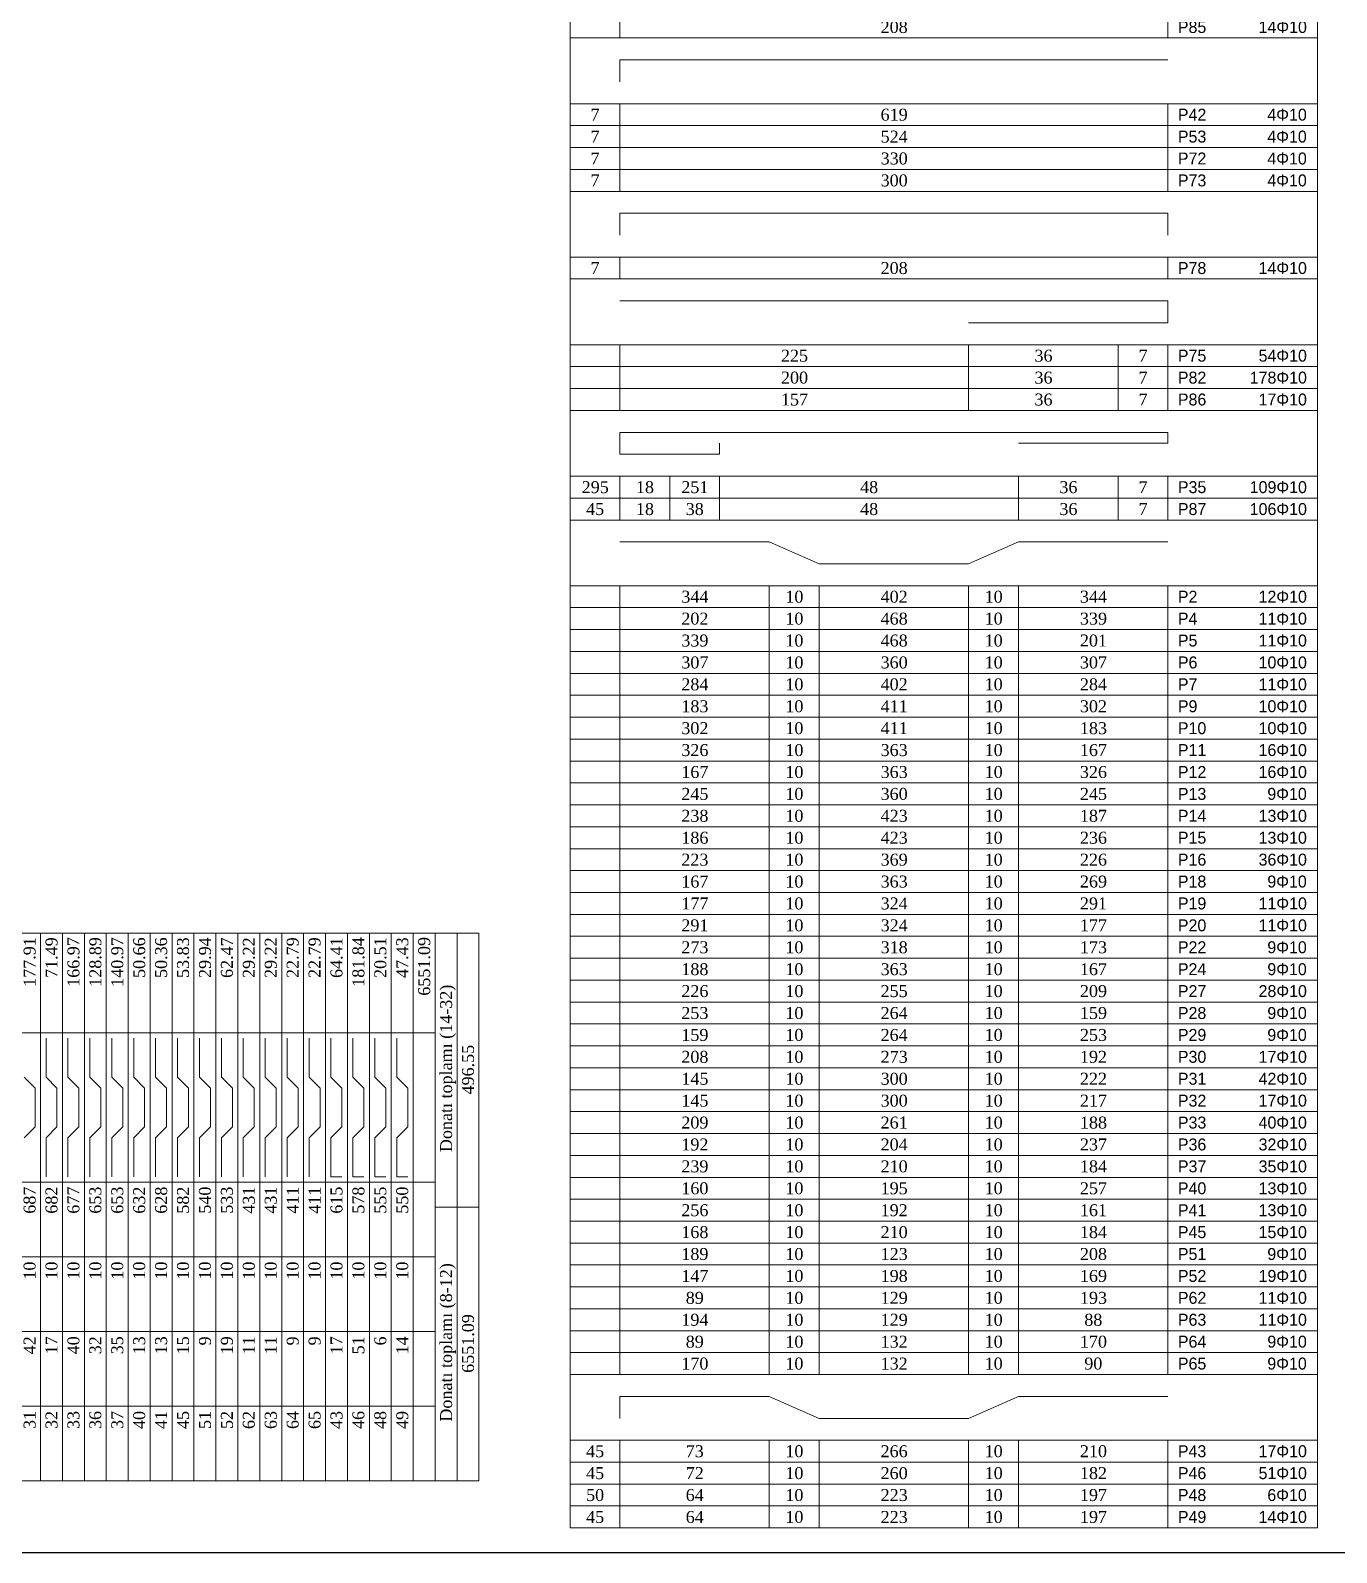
# Model space of a CAD drawing. Header units: millimetres. Extents: x 2232 to 85269, y -3593 to 5869.
# Drawn here: x 64351 to 65662, y 1369 to 2897 of the extents above; entities that cross this region are included whole.
import ezdxf

# ---------------------------------------------------------------- set-up
doc = ezdxf.new("R2010")
doc.units = ezdxf.units.MM
doc.layers.add('Donatı Metraj Tablosu', color=7, linetype='Continuous')
doc.layers.add('Standart', color=7, linetype='Continuous')
doc.styles.add('symbol_1_18', font='symbol.ttf', dxfattribs={"height": 0.2})
doc.styles.add('times new roman_1_18', font='times.ttf', dxfattribs={"height": 0.2})

# ---------------------------------------------------------------- blocks, each defined once
blk = doc.blocks.new('IDE612Entity6491')
at = {"layer": 'Donatı Metraj Tablosu', "color": 1, "linetype": 'Continuous', "lineweight": 5}
for points in [[(3938, 1638), (3938, -628)], [(4013, 1638), (4013, -584)], [(4088, 1638), (4088, -584)], [(4163, 1638), (4163, -584)], [(4238, 1638), (4238, -584)], [(4388, 1638), (4388, -584)], [(4488, 1638), (4488, -628)], [(4282.5, -171.5), (4293.5, -182.5)], [(4293.5, -182.5), (4332.5, -182.5)], [(4332.5, -182.5), (4343.5, -171.5)], [(3938, -188), (4488, -188)], [(4243.5, -193.5), (4282.5, -193.5)], [(4282.5, -193.5), (4293.5, -204.5)], [(4332.5, -204.5), (4343.5, -193.5)], [(4343.5, -193.5), (4382.5, -193.5)], [(3938, -210), (4488, -210)], [(4293.5, -204.5), (4332.5, -204.5)], [(4243.5, -215.5), (4282.5, -215.5)], [(4282.5, -215.5), (4293.5, -226.5)], [(4293.5, -226.5), (4332.5, -226.5)], [(4332.5, -226.5), (4343.5, -215.5)], [(4343.5, -215.5), (4382.5, -215.5)], [(3938, -232), (4488, -232)], [(4243.5, -237.5), (4282.5, -237.5)], [(4282.5, -237.5), (4293.5, -248.5)], [(4332.5, -248.5), (4343.5, -237.5)], [(4343.5, -237.5), (4382.5, -237.5)], [(3938, -254), (4488, -254)], [(4243.5, -259.5), (4282.5, -259.5)], [(4282.5, -259.5), (4293.5, -270.5)], [(4293.5, -248.5), (4332.5, -248.5)], [(4332.5, -270.5), (4343.5, -259.5)], [(4343.5, -259.5), (4382.5, -259.5)], [(4293.5, -270.5), (4332.5, -270.5)], [(3938, -276), (4488, -276)], [(4243.5, -281.5), (4282.5, -281.5)], [(4282.5, -281.5), (4293.5, -292.5)], [(4332.5, -292.5), (4343.5, -281.5)], [(4343.5, -281.5), (4382.5, -281.5)], [(3938, -298), (4488, -298)], [(4243.5, -303.5), (4282.5, -303.5)], [(4282.5, -303.5), (4293.5, -314.5)], [(4293.5, -292.5), (4332.5, -292.5)], [(4332.5, -314.5), (4343.5, -303.5)], [(4343.5, -303.5), (4382.5, -303.5)], [(3938, -320), (4488, -320)], [(4293.5, -314.5), (4332.5, -314.5)], [(4243.5, -325.5), (4282.5, -325.5)], [(4282.5, -325.5), (4293.5, -336.5)], [(4332.5, -336.5), (4343.5, -325.5)], [(4343.5, -325.5), (4382.5, -325.5)], [(3938, -342), (4488, -342)], [(4243.5, -347.5), (4282.5, -347.5)], [(4282.5, -347.5), (4293.5, -358.5)], [(4293.5, -336.5), (4332.5, -336.5)], [(4332.5, -358.5), (4343.5, -347.5)], [(4343.5, -347.5), (4382.5, -347.5)], [(3938, -364), (4488, -364)], [(4293.5, -358.5), (4332.5, -358.5)], [(4243.5, -369.5), (4282.5, -369.5)], [(4282.5, -369.5), (4293.5, -380.5)], [(4293.5, -380.5), (4332.5, -380.5)], [(4332.5, -380.5), (4343.5, -369.5)], [(4343.5, -369.5), (4382.5, -369.5)], [(3938, -386), (4488, -386)], [(4243.5, -391.5), (4282.5, -391.5)], [(4282.5, -391.5), (4293.5, -402.5)], [(4332.5, -402.5), (4343.5, -391.5)], [(4343.5, -391.5), (4382.5, -391.5)], [(3938, -408), (4488, -408)], [(4293.5, -402.5), (4332.5, -402.5)], [(4243.5, -413.5), (4282.5, -413.5)], [(4282.5, -413.5), (4293.5, -424.5)], [(4293.5, -424.5), (4332.5, -424.5)], [(4332.5, -424.5), (4343.5, -413.5)], [(4343.5, -413.5), (4382.5, -413.5)], [(3938, -430), (4488, -430)], [(4243.5, -435.5), (4282.5, -435.5)], [(4282.5, -435.5), (4293.5, -446.5)], [(4332.5, -446.5), (4343.5, -435.5)], [(4343.5, -435.5), (4382.5, -435.5)], [(3938, -452), (4488, -452)], [(4243.5, -457.5), (4282.5, -457.5)], [(4282.5, -457.5), (4293.5, -468.5)], [(4293.5, -446.5), (4332.5, -446.5)], [(4332.5, -468.5), (4343.5, -457.5)], [(4343.5, -457.5), (4382.5, -457.5)], [(4293.5, -468.5), (4332.5, -468.5)], [(3938, -474), (4488, -474)], [(4243.5, -479.5), (4282.5, -479.5)], [(4243.5, -479.5), (4243.5, -490.5)], [(4282.5, -479.5), (4293.5, -490.5)], [(4332.5, -490.5), (4343.5, -479.5)], [(4343.5, -479.5), (4382.5, -479.5)], [(3938, -496), (4488, -496)], [(4243.5, -501.5), (4282.5, -501.5)], [(4243.5, -501.5), (4243.5, -512.5)], [(4282.5, -501.5), (4293.5, -512.5)], [(4293.5, -490.5), (4332.5, -490.5)], [(4332.5, -512.5), (4343.5, -501.5)], [(4343.5, -501.5), (4382.5, -501.5)], [(3938, -518), (4488, -518)], [(4293.5, -512.5), (4332.5, -512.5)], [(4243.5, -523.5), (4282.5, -523.5)], [(4243.5, -523.5), (4243.5, -534.5)], [(4282.5, -523.5), (4293.5, -534.5)], [(4293.5, -534.5), (4332.5, -534.5)], [(4332.5, -534.5), (4343.5, -523.5)], [(4343.5, -523.5), (4382.5, -523.5)], [(3938, -540), (4488, -540)], [(4243.5, -545.5), (4282.5, -545.5)], [(4243.5, -545.5), (4243.5, -556.5)], [(4282.5, -545.5), (4293.5, -556.5)], [(4332.5, -556.5), (4343.5, -545.5)], [(4343.5, -545.5), (4382.5, -545.5)], [(3938, -562), (4488, -562)], [(4293.5, -556.5), (4332.5, -556.5)], [(3938, -584), (4488, -584)], [(4213, -584), (4213, -628)], [(3938, -606), (4488, -606)], [(3938, -628), (4488, -628)]]:
    blk.add_lwpolyline(points, dxfattribs=at)
at = {"layer": 'Donatı Metraj Tablosu', "color": 1, "linetype": 'Continuous', "lineweight": 5, "style": 'times new roman_1_18'}
for s, p in [('31', (3990.2, -183)), ('42', (4065.2, -183)), ('10', (4140.2, -183)), ('687', (4206.4, -183)), ('177.91', (4434.2, -183)), ('32', (3990.2, -205)), ('17', (4065.2, -205)), ('10', (4140.2, -205)), ('682', (4206.4, -205)), ('71.49', (4443.1, -205)), ('33', (3990.2, -227)), ('40', (4065.2, -227)), ('10', (4140.2, -227)), ('677', (4206.4, -227)), ('166.97', (4434.2, -227)), ('36', (3990.2, -249)), ('32', (4065.2, -249)), ('10', (4140.2, -249)), ('653', (4206.4, -249)), ('128.89', (4434.2, -249)), ('37', (3990.2, -271)), ('35', (4065.2, -271)), ('10', (4140.2, -271)), ('653', (4206.4, -271)), ('140.97', (4434.2, -271)), ('40', (3990.2, -293)), ('13', (4065.2, -293)), ('10', (4140.2, -293)), ('632', (4206.4, -293)), ('50.66', (4443.1, -293)), ('41', (3990.2, -315)), ('13', (4065.2, -315)), ('10', (4140.2, -315)), ('628', (4206.4, -315)), ('50.36', (4443.1, -315)), ('45', (3990.2, -337)), ('15', (4065.2, -337)), ('10', (4140.2, -337)), ('582', (4206.4, -337)), ('53.83', (4443.1, -337)), ('51', (3990.2, -359)), ('9', (4074.1, -359)), ('10', (4140.2, -359)), ('540', (4206.4, -359)), ('29.94', (4443.1, -359)), ('52', (3990.2, -381)), ('19', (4065.2, -381)), ('10', (4140.2, -381)), ('533', (4206.4, -381)), ('62.47', (4443.1, -381)), ('62', (3990.2, -403)), ('11', (4065.2, -403)), ('10', (4140.2, -403)), ('431', (4206.4, -403)), ('29.22', (4443.1, -403)), ('63', (3990.2, -425)), ('11', (4065.2, -425)), ('10', (4140.2, -425)), ('431', (4206.4, -425)), ('29.22', (4443.1, -425)), ('64', (3990.2, -447)), ('9', (4074.1, -447)), ('10', (4140.2, -447)), ('411', (4206.4, -447)), ('22.79', (4443.1, -447)), ('65', (3990.2, -469)), ('9', (4074.1, -469)), ('10', (4140.2, -469)), ('411', (4206.4, -469)), ('22.79', (4443.1, -469)), ('43', (3990.2, -491)), ('17', (4065.2, -491)), ('10', (4140.2, -491)), ('615', (4206.4, -491)), ('64.41', (4443.1, -491)), ('46', (3990.2, -513)), ('51', (4065.2, -513)), ('10', (4140.2, -513)), ('578', (4206.4, -513)), ('181.84', (4434.2, -513)), ('48', (3990.2, -535)), ('6', (4074.1, -535)), ('10', (4140.2, -535)), ('555', (4206.4, -535)), ('20.51', (4443.1, -535)), ('49', (3990.2, -557)), ('14', (4065.2, -557)), ('10', (4140.2, -557)), ('550', (4206.4, -557)), ('47.43', (4443.1, -557)), ('6551.09', (4425.3, -579)), ('Donatı toplamı (8-12)', (3997.6, -601)), ('Donatı toplamı (14-32)', (4268.2, -601)), ('6551.09', (4046.6, -623)), ('496.55', (4326.1, -623))]:
    blk.add_text(s, height=12, dxfattribs=at).set_placement(p)
blk = doc.blocks.new('IDE612Entity6492')
at = {"layer": 'Donatı Metraj Tablosu', "color": 1, "linetype": 'Continuous', "lineweight": 5}
for points in [[(4538, 1704), (4538, 868)], [(5288, 1704), (5288, 868)], [(4588, 1638), (4588, 868)], [(5138, 1638), (5138, 868)], [(4538, 868), (5288, 868)], [(4538, 868), (5288, 868)], [(4538, 868), (4538, 714)], [(5288, 868), (5288, 714)], [(4588, 846), (5138, 846)], [(4588, 846), (4588, 824)], [(4538, 802), (5288, 802)], [(4588, 802), (4588, 714)], [(5138, 802), (5138, 714)], [(4538, 780), (5288, 780)], [(4538, 758), (5288, 758)], [(4538, 736), (5288, 736)], [(4538, 714), (5288, 714)], [(4538, 714), (5288, 714)], [(4538, 714), (4538, 626)], [(5288, 714), (5288, 626)], [(4588, 692), (5138, 692)], [(4588, 692), (4588, 670)], [(5138, 692), (5138, 670)], [(4538, 648), (5288, 648)], [(4588, 648), (4588, 626)], [(5138, 648), (5138, 626)], [(4538, 626), (5288, 626)], [(4538, 626), (5288, 626)], [(4538, 626), (4538, 494)], [(5288, 626), (5288, 494)], [(4588, 604), (5138, 604)], [(5138, 604), (5138, 582)], [(5138, 582), (4938, 582)], [(4538, 560), (5288, 560)], [(4588, 560), (4588, 494)], [(4938, 560), (4938, 494)], [(5088, 560), (5088, 494)], [(5138, 560), (5138, 494)], [(4538, 538), (5288, 538)], [(4538, 516), (5288, 516)], [(4538, 494), (5288, 494)], [(4538, 494), (5288, 494)], [(4538, 494), (4538, 384)], [(5288, 494), (5288, 384)], [(4588, 472), (5138, 472)], [(4588, 472), (4588, 450)], [(4688, 450), (4688, 461)], [(5138, 461), (4988, 461)], [(5138, 472), (5138, 461)], [(4588, 450), (4688, 450)], [(4538, 428), (5288, 428)], [(4588, 428), (4588, 384)], [(4638, 428), (4638, 384)], [(4688, 428), (4688, 384)], [(4988, 428), (4988, 384)], [(5088, 428), (5088, 384)], [(5138, 428), (5138, 384)], [(4538, 406), (5288, 406)], [(4538, 384), (5288, 384)], [(4538, 384), (5288, 384)], [(4538, 384), (4538, -474)], [(5288, 384), (5288, -474)], [(4588, 362), (4738, 362)], [(4738, 362), (4788, 340)], [(4938, 340), (4988, 362)], [(4988, 362), (5138, 362)], [(4788, 340), (4938, 340)], [(4538, 318), (5288, 318)], [(4588, 318), (4588, -474)], [(4738, 318), (4738, -474)], [(4788, 318), (4788, -474)], [(4938, 318), (4938, -474)], [(4988, 318), (4988, -474)], [(5138, 318), (5138, -474)], [(4538, 296), (5288, 296)], [(4538, 274), (5288, 274)], [(4538, 252), (5288, 252)], [(4538, 230), (5288, 230)], [(4538, 208), (5288, 208)], [(4538, 186), (5288, 186)], [(4538, 164), (5288, 164)], [(4538, 142), (5288, 142)], [(4538, 120), (5288, 120)], [(4538, 98), (5288, 98)], [(4538, 76), (5288, 76)], [(4538, 54), (5288, 54)], [(4538, 32), (5288, 32)], [(4538, 10), (5288, 10)], [(4538, -12), (5288, -12)], [(4538, -34), (5288, -34)], [(4538, -56), (5288, -56)], [(4538, -78), (5288, -78)], [(4538, -100), (5288, -100)], [(4538, -122), (5288, -122)], [(4538, -144), (5288, -144)], [(4538, -166), (5288, -166)], [(4538, -188), (5288, -188)], [(4538, -210), (5288, -210)], [(4538, -232), (5288, -232)], [(4538, -254), (5288, -254)], [(4538, -276), (5288, -276)], [(4538, -298), (5288, -298)], [(4538, -320), (5288, -320)], [(4538, -342), (5288, -342)], [(4538, -364), (5288, -364)], [(4538, -386), (5288, -386)], [(4538, -408), (5288, -408)], [(4538, -430), (5288, -430)], [(4538, -452), (5288, -452)], [(4538, -474), (5288, -474)], [(4538, -474), (5288, -474)], [(4538, -474), (4538, -628)], [(5288, -474), (5288, -628)], [(4588, -496), (4588, -518)], [(4588, -496), (4738, -496)], [(4738, -496), (4788, -518)], [(4938, -518), (4988, -496)], [(4988, -496), (5138, -496)], [(4788, -518), (4938, -518)], [(4538, -540), (5288, -540)], [(4588, -540), (4588, -628)], [(4738, -540), (4738, -628)], [(4788, -540), (4788, -628)], [(4938, -540), (4938, -628)], [(4988, -540), (4988, -628)], [(5138, -540), (5138, -628)], [(4538, -562), (5288, -562)], [(4538, -584), (5288, -584)], [(4538, -606), (5288, -606)], [(4538, -628), (5288, -628)]]:
    blk.add_lwpolyline(points, dxfattribs=at)
for s, style, p in [('208', 'times new roman_1_18', (4849.7, 873)), ('R85', 'symbol_1_18', (5148, 873)), ('14F10', 'symbol_1_18', (5229, 873)), ('7', 'times new roman_1_18', (4558.6, 785)), ('619', 'times new roman_1_18', (4849.7, 785)), ('R42', 'symbol_1_18', (5148, 785)), ('4F10', 'symbol_1_18', (5237.8, 785)), ('7', 'times new roman_1_18', (4558.6, 763)), ('524', 'times new roman_1_18', (4849.7, 763)), ('R53', 'symbol_1_18', (5148, 763)), ('4F10', 'symbol_1_18', (5237.8, 763)), ('7', 'times new roman_1_18', (4558.6, 741)), ('330', 'times new roman_1_18', (4849.7, 741)), ('R72', 'symbol_1_18', (5148, 741)), ('4F10', 'symbol_1_18', (5237.8, 741)), ('7', 'times new roman_1_18', (4558.6, 719)), ('300', 'times new roman_1_18', (4849.7, 719)), ('R73', 'symbol_1_18', (5148, 719)), ('4F10', 'symbol_1_18', (5237.8, 719)), ('7', 'times new roman_1_18', (4558.6, 631)), ('208', 'times new roman_1_18', (4849.7, 631)), ('R78', 'symbol_1_18', (5148, 631)), ('14F10', 'symbol_1_18', (5229, 631)), ('225', 'times new roman_1_18', (4749.7, 543)), ('36', 'times new roman_1_18', (5004.1, 543)), ('7', 'times new roman_1_18', (5108.6, 543)), ('R75', 'symbol_1_18', (5148, 543)), ('54F10', 'symbol_1_18', (5229, 543)), ('200', 'times new roman_1_18', (4749.7, 521)), ('36', 'times new roman_1_18', (5004.1, 521)), ('7', 'times new roman_1_18', (5108.6, 521)), ('R82', 'symbol_1_18', (5148, 521)), ('178F10', 'symbol_1_18', (5220.1, 521)), ('157', 'times new roman_1_18', (4749.7, 499)), ('36', 'times new roman_1_18', (5004.1, 499)), ('7', 'times new roman_1_18', (5108.6, 499)), ('R86', 'symbol_1_18', (5148, 499)), ('17F10', 'symbol_1_18', (5229, 499)), ('295', 'times new roman_1_18', (4549.7, 411)), ('18', 'times new roman_1_18', (4604.1, 411)), ('251', 'times new roman_1_18', (4649.7, 411)), ('48', 'times new roman_1_18', (4829.1, 411)), ('36', 'times new roman_1_18', (5029.1, 411)), ('7', 'times new roman_1_18', (5108.6, 411)), ('R35', 'symbol_1_18', (5148, 411)), ('109F10', 'symbol_1_18', (5220.1, 411)), ('45', 'times new roman_1_18', (4554.1, 389)), ('18', 'times new roman_1_18', (4604.1, 389)), ('38', 'times new roman_1_18', (4654.1, 389)), ('48', 'times new roman_1_18', (4829.1, 389)), ('36', 'times new roman_1_18', (5029.1, 389)), ('7', 'times new roman_1_18', (5108.6, 389)), ('R87', 'symbol_1_18', (5148, 389)), ('106F10', 'symbol_1_18', (5220.1, 389)), ('344', 'times new roman_1_18', (4649.7, 301)), ('10', 'times new roman_1_18', (4754.1, 301)), ('402', 'times new roman_1_18', (4849.7, 301)), ('10', 'times new roman_1_18', (4954.1, 301)), ('344', 'times new roman_1_18', (5049.7, 301)), ('R2', 'symbol_1_18', (5148, 301)), ('12F10', 'symbol_1_18', (5229, 301)), ('202', 'times new roman_1_18', (4649.7, 279)), ('10', 'times new roman_1_18', (4754.1, 279)), ('468', 'times new roman_1_18', (4849.7, 279)), ('10', 'times new roman_1_18', (4954.1, 279)), ('339', 'times new roman_1_18', (5049.7, 279)), ('R4', 'symbol_1_18', (5148, 279)), ('11F10', 'symbol_1_18', (5229, 279)), ('339', 'times new roman_1_18', (4649.7, 257)), ('10', 'times new roman_1_18', (4754.1, 257)), ('468', 'times new roman_1_18', (4849.7, 257)), ('10', 'times new roman_1_18', (4954.1, 257)), ('201', 'times new roman_1_18', (5049.7, 257)), ('R5', 'symbol_1_18', (5148, 257)), ('11F10', 'symbol_1_18', (5229, 257)), ('307', 'times new roman_1_18', (4649.7, 235)), ('10', 'times new roman_1_18', (4754.1, 235)), ('360', 'times new roman_1_18', (4849.7, 235)), ('10', 'times new roman_1_18', (4954.1, 235)), ('307', 'times new roman_1_18', (5049.7, 235)), ('R6', 'symbol_1_18', (5148, 235)), ('10F10', 'symbol_1_18', (5229, 235)), ('284', 'times new roman_1_18', (4649.7, 213)), ('10', 'times new roman_1_18', (4754.1, 213)), ('402', 'times new roman_1_18', (4849.7, 213)), ('10', 'times new roman_1_18', (4954.1, 213)), ('284', 'times new roman_1_18', (5049.7, 213)), ('R7', 'symbol_1_18', (5148, 213)), ('11F10', 'symbol_1_18', (5229, 213)), ('183', 'times new roman_1_18', (4649.7, 191)), ('10', 'times new roman_1_18', (4754.1, 191)), ('411', 'times new roman_1_18', (4849.7, 191)), ('10', 'times new roman_1_18', (4954.1, 191)), ('302', 'times new roman_1_18', (5049.7, 191)), ('R9', 'symbol_1_18', (5148, 191)), ('10F10', 'symbol_1_18', (5229, 191)), ('302', 'times new roman_1_18', (4649.7, 169)), ('10', 'times new roman_1_18', (4754.1, 169)), ('411', 'times new roman_1_18', (4849.7, 169)), ('10', 'times new roman_1_18', (4954.1, 169)), ('183', 'times new roman_1_18', (5049.7, 169)), ('R10', 'symbol_1_18', (5148, 169)), ('10F10', 'symbol_1_18', (5229, 169)), ('326', 'times new roman_1_18', (4649.7, 147)), ('10', 'times new roman_1_18', (4754.1, 147)), ('363', 'times new roman_1_18', (4849.7, 147)), ('10', 'times new roman_1_18', (4954.1, 147)), ('167', 'times new roman_1_18', (5049.7, 147)), ('R11', 'symbol_1_18', (5148, 147)), ('16F10', 'symbol_1_18', (5229, 147)), ('167', 'times new roman_1_18', (4649.7, 125)), ('10', 'times new roman_1_18', (4754.1, 125)), ('363', 'times new roman_1_18', (4849.7, 125)), ('10', 'times new roman_1_18', (4954.1, 125)), ('326', 'times new roman_1_18', (5049.7, 125)), ('R12', 'symbol_1_18', (5148, 125)), ('16F10', 'symbol_1_18', (5229, 125)), ('245', 'times new roman_1_18', (4649.7, 103)), ('10', 'times new roman_1_18', (4754.1, 103)), ('360', 'times new roman_1_18', (4849.7, 103)), ('10', 'times new roman_1_18', (4954.1, 103)), ('245', 'times new roman_1_18', (5049.7, 103)), ('R13', 'symbol_1_18', (5148, 103)), ('9F10', 'symbol_1_18', (5237.8, 103)), ('238', 'times new roman_1_18', (4649.7, 81)), ('10', 'times new roman_1_18', (4754.1, 81)), ('423', 'times new roman_1_18', (4849.7, 81)), ('10', 'times new roman_1_18', (4954.1, 81)), ('187', 'times new roman_1_18', (5049.7, 81)), ('R14', 'symbol_1_18', (5148, 81)), ('13F10', 'symbol_1_18', (5229, 81)), ('186', 'times new roman_1_18', (4649.7, 59)), ('10', 'times new roman_1_18', (4754.1, 59)), ('423', 'times new roman_1_18', (4849.7, 59)), ('10', 'times new roman_1_18', (4954.1, 59)), ('236', 'times new roman_1_18', (5049.7, 59)), ('R15', 'symbol_1_18', (5148, 59)), ('13F10', 'symbol_1_18', (5229, 59)), ('223', 'times new roman_1_18', (4649.7, 37)), ('10', 'times new roman_1_18', (4754.1, 37)), ('369', 'times new roman_1_18', (4849.7, 37)), ('10', 'times new roman_1_18', (4954.1, 37)), ('226', 'times new roman_1_18', (5049.7, 37)), ('R16', 'symbol_1_18', (5148, 37)), ('36F10', 'symbol_1_18', (5229, 37)), ('167', 'times new roman_1_18', (4649.7, 15)), ('10', 'times new roman_1_18', (4754.1, 15)), ('363', 'times new roman_1_18', (4849.7, 15)), ('10', 'times new roman_1_18', (4954.1, 15)), ('269', 'times new roman_1_18', (5049.7, 15)), ('R18', 'symbol_1_18', (5148, 15)), ('9F10', 'symbol_1_18', (5237.8, 15)), ('177', 'times new roman_1_18', (4649.7, -7)), ('10', 'times new roman_1_18', (4754.1, -7)), ('324', 'times new roman_1_18', (4849.7, -7)), ('10', 'times new roman_1_18', (4954.1, -7)), ('291', 'times new roman_1_18', (5049.7, -7)), ('R19', 'symbol_1_18', (5148, -7)), ('11F10', 'symbol_1_18', (5229, -7)), ('291', 'times new roman_1_18', (4649.7, -29)), ('10', 'times new roman_1_18', (4754.1, -29)), ('324', 'times new roman_1_18', (4849.7, -29)), ('10', 'times new roman_1_18', (4954.1, -29)), ('177', 'times new roman_1_18', (5049.7, -29)), ('R20', 'symbol_1_18', (5148, -29)), ('11F10', 'symbol_1_18', (5229, -29)), ('273', 'times new roman_1_18', (4649.7, -51)), ('10', 'times new roman_1_18', (4754.1, -51)), ('318', 'times new roman_1_18', (4849.7, -51)), ('10', 'times new roman_1_18', (4954.1, -51)), ('173', 'times new roman_1_18', (5049.7, -51)), ('R22', 'symbol_1_18', (5148, -51)), ('9F10', 'symbol_1_18', (5237.8, -51)), ('188', 'times new roman_1_18', (4649.7, -73)), ('10', 'times new roman_1_18', (4754.1, -73)), ('363', 'times new roman_1_18', (4849.7, -73)), ('10', 'times new roman_1_18', (4954.1, -73)), ('167', 'times new roman_1_18', (5049.7, -73)), ('R24', 'symbol_1_18', (5148, -73)), ('9F10', 'symbol_1_18', (5237.8, -73)), ('226', 'times new roman_1_18', (4649.7, -95)), ('10', 'times new roman_1_18', (4754.1, -95)), ('255', 'times new roman_1_18', (4849.7, -95)), ('10', 'times new roman_1_18', (4954.1, -95)), ('209', 'times new roman_1_18', (5049.7, -95)), ('R27', 'symbol_1_18', (5148, -95)), ('28F10', 'symbol_1_18', (5229, -95)), ('253', 'times new roman_1_18', (4649.7, -117)), ('10', 'times new roman_1_18', (4754.1, -117)), ('264', 'times new roman_1_18', (4849.7, -117)), ('10', 'times new roman_1_18', (4954.1, -117)), ('159', 'times new roman_1_18', (5049.7, -117)), ('R28', 'symbol_1_18', (5148, -117)), ('9F10', 'symbol_1_18', (5237.8, -117)), ('159', 'times new roman_1_18', (4649.7, -139)), ('10', 'times new roman_1_18', (4754.1, -139)), ('264', 'times new roman_1_18', (4849.7, -139)), ('10', 'times new roman_1_18', (4954.1, -139)), ('253', 'times new roman_1_18', (5049.7, -139)), ('R29', 'symbol_1_18', (5148, -139)), ('9F10', 'symbol_1_18', (5237.8, -139)), ('208', 'times new roman_1_18', (4649.7, -161)), ('10', 'times new roman_1_18', (4754.1, -161)), ('273', 'times new roman_1_18', (4849.7, -161)), ('10', 'times new roman_1_18', (4954.1, -161)), ('192', 'times new roman_1_18', (5049.7, -161)), ('R30', 'symbol_1_18', (5148, -161)), ('17F10', 'symbol_1_18', (5229, -161)), ('145', 'times new roman_1_18', (4649.7, -183)), ('10', 'times new roman_1_18', (4754.1, -183)), ('300', 'times new roman_1_18', (4849.7, -183)), ('10', 'times new roman_1_18', (4954.1, -183)), ('222', 'times new roman_1_18', (5049.7, -183)), ('R31', 'symbol_1_18', (5148, -183)), ('42F10', 'symbol_1_18', (5229, -183)), ('145', 'times new roman_1_18', (4649.7, -205)), ('10', 'times new roman_1_18', (4754.1, -205)), ('300', 'times new roman_1_18', (4849.7, -205)), ('10', 'times new roman_1_18', (4954.1, -205)), ('217', 'times new roman_1_18', (5049.7, -205)), ('R32', 'symbol_1_18', (5148, -205)), ('17F10', 'symbol_1_18', (5229, -205)), ('209', 'times new roman_1_18', (4649.7, -227)), ('10', 'times new roman_1_18', (4754.1, -227)), ('261', 'times new roman_1_18', (4849.7, -227)), ('10', 'times new roman_1_18', (4954.1, -227)), ('188', 'times new roman_1_18', (5049.7, -227)), ('R33', 'symbol_1_18', (5148, -227)), ('40F10', 'symbol_1_18', (5229, -227)), ('192', 'times new roman_1_18', (4649.7, -249)), ('10', 'times new roman_1_18', (4754.1, -249)), ('204', 'times new roman_1_18', (4849.7, -249)), ('10', 'times new roman_1_18', (4954.1, -249)), ('237', 'times new roman_1_18', (5049.7, -249)), ('R36', 'symbol_1_18', (5148, -249)), ('32F10', 'symbol_1_18', (5229, -249)), ('239', 'times new roman_1_18', (4649.7, -271)), ('10', 'times new roman_1_18', (4754.1, -271)), ('210', 'times new roman_1_18', (4849.7, -271)), ('10', 'times new roman_1_18', (4954.1, -271)), ('184', 'times new roman_1_18', (5049.7, -271)), ('R37', 'symbol_1_18', (5148, -271)), ('35F10', 'symbol_1_18', (5229, -271)), ('160', 'times new roman_1_18', (4649.7, -293)), ('10', 'times new roman_1_18', (4754.1, -293)), ('195', 'times new roman_1_18', (4849.7, -293)), ('10', 'times new roman_1_18', (4954.1, -293)), ('257', 'times new roman_1_18', (5049.7, -293)), ('R40', 'symbol_1_18', (5148, -293)), ('13F10', 'symbol_1_18', (5229, -293)), ('256', 'times new roman_1_18', (4649.7, -315)), ('10', 'times new roman_1_18', (4754.1, -315)), ('192', 'times new roman_1_18', (4849.7, -315)), ('10', 'times new roman_1_18', (4954.1, -315)), ('161', 'times new roman_1_18', (5049.7, -315)), ('R41', 'symbol_1_18', (5148, -315)), ('13F10', 'symbol_1_18', (5229, -315)), ('168', 'times new roman_1_18', (4649.7, -337)), ('10', 'times new roman_1_18', (4754.1, -337)), ('210', 'times new roman_1_18', (4849.7, -337)), ('10', 'times new roman_1_18', (4954.1, -337)), ('184', 'times new roman_1_18', (5049.7, -337)), ('R45', 'symbol_1_18', (5148, -337)), ('15F10', 'symbol_1_18', (5229, -337)), ('189', 'times new roman_1_18', (4649.7, -359)), ('10', 'times new roman_1_18', (4754.1, -359)), ('123', 'times new roman_1_18', (4849.7, -359)), ('10', 'times new roman_1_18', (4954.1, -359)), ('208', 'times new roman_1_18', (5049.7, -359)), ('R51', 'symbol_1_18', (5148, -359)), ('9F10', 'symbol_1_18', (5237.8, -359)), ('147', 'times new roman_1_18', (4649.7, -381)), ('10', 'times new roman_1_18', (4754.1, -381)), ('198', 'times new roman_1_18', (4849.7, -381)), ('10', 'times new roman_1_18', (4954.1, -381)), ('169', 'times new roman_1_18', (5049.7, -381)), ('R52', 'symbol_1_18', (5148, -381)), ('19F10', 'symbol_1_18', (5229, -381)), ('89', 'times new roman_1_18', (4654.1, -403)), ('10', 'times new roman_1_18', (4754.1, -403)), ('129', 'times new roman_1_18', (4849.7, -403)), ('10', 'times new roman_1_18', (4954.1, -403)), ('193', 'times new roman_1_18', (5049.7, -403)), ('R62', 'symbol_1_18', (5148, -403)), ('11F10', 'symbol_1_18', (5229, -403)), ('194', 'times new roman_1_18', (4649.7, -425)), ('10', 'times new roman_1_18', (4754.1, -425)), ('129', 'times new roman_1_18', (4849.7, -425)), ('10', 'times new roman_1_18', (4954.1, -425)), ('88', 'times new roman_1_18', (5054.1, -425)), ('R63', 'symbol_1_18', (5148, -425)), ('11F10', 'symbol_1_18', (5229, -425)), ('89', 'times new roman_1_18', (4654.1, -447)), ('10', 'times new roman_1_18', (4754.1, -447)), ('132', 'times new roman_1_18', (4849.7, -447)), ('10', 'times new roman_1_18', (4954.1, -447)), ('170', 'times new roman_1_18', (5049.7, -447)), ('R64', 'symbol_1_18', (5148, -447)), ('9F10', 'symbol_1_18', (5237.8, -447)), ('170', 'times new roman_1_18', (4649.7, -469)), ('10', 'times new roman_1_18', (4754.1, -469)), ('132', 'times new roman_1_18', (4849.7, -469)), ('10', 'times new roman_1_18', (4954.1, -469)), ('90', 'times new roman_1_18', (5054.1, -469)), ('R65', 'symbol_1_18', (5148, -469)), ('9F10', 'symbol_1_18', (5237.8, -469)), ('45', 'times new roman_1_18', (4554.1, -557)), ('73', 'times new roman_1_18', (4654.1, -557)), ('10', 'times new roman_1_18', (4754.1, -557)), ('266', 'times new roman_1_18', (4849.7, -557)), ('10', 'times new roman_1_18', (4954.1, -557)), ('210', 'times new roman_1_18', (5049.7, -557)), ('R43', 'symbol_1_18', (5148, -557)), ('17F10', 'symbol_1_18', (5229, -557)), ('45', 'times new roman_1_18', (4554.1, -579)), ('72', 'times new roman_1_18', (4654.1, -579)), ('10', 'times new roman_1_18', (4754.1, -579)), ('260', 'times new roman_1_18', (4849.7, -579)), ('10', 'times new roman_1_18', (4954.1, -579)), ('182', 'times new roman_1_18', (5049.7, -579)), ('R46', 'symbol_1_18', (5148, -579)), ('51F10', 'symbol_1_18', (5229, -579)), ('50', 'times new roman_1_18', (4554.1, -601)), ('64', 'times new roman_1_18', (4654.1, -601)), ('10', 'times new roman_1_18', (4754.1, -601)), ('223', 'times new roman_1_18', (4849.7, -601)), ('10', 'times new roman_1_18', (4954.1, -601)), ('197', 'times new roman_1_18', (5049.7, -601)), ('R48', 'symbol_1_18', (5148, -601)), ('6F10', 'symbol_1_18', (5237.8, -601)), ('45', 'times new roman_1_18', (4554.1, -623)), ('64', 'times new roman_1_18', (4654.1, -623)), ('10', 'times new roman_1_18', (4754.1, -623)), ('223', 'times new roman_1_18', (4849.7, -623)), ('10', 'times new roman_1_18', (4954.1, -623)), ('197', 'times new roman_1_18', (5049.7, -623)), ('R49', 'symbol_1_18', (5148, -623)), ('14F10', 'symbol_1_18', (5229, -623))]:
    blk.add_text(s, height=12, dxfattribs=dict(at, style=style)).set_placement(p)

msp = doc.modelspace()

# ---------------------------------------------------------------- linework, layer by layer
msp.add_line((3332.4, 1368.7), (79990.7, 1368.7))

# ---------------------------------------------------------------- block references
at = {"layer": 'Standart'}
msp.add_blockref('IDE612Entity6492', (60354.5, 2021.5), dxfattribs=at)
at = {"layer": 'Standart', "rotation": 90}
msp.add_blockref('IDE612Entity6491', (64173.1, -2497.4), dxfattribs=at)

doc.saveas('drawing.dxf')
